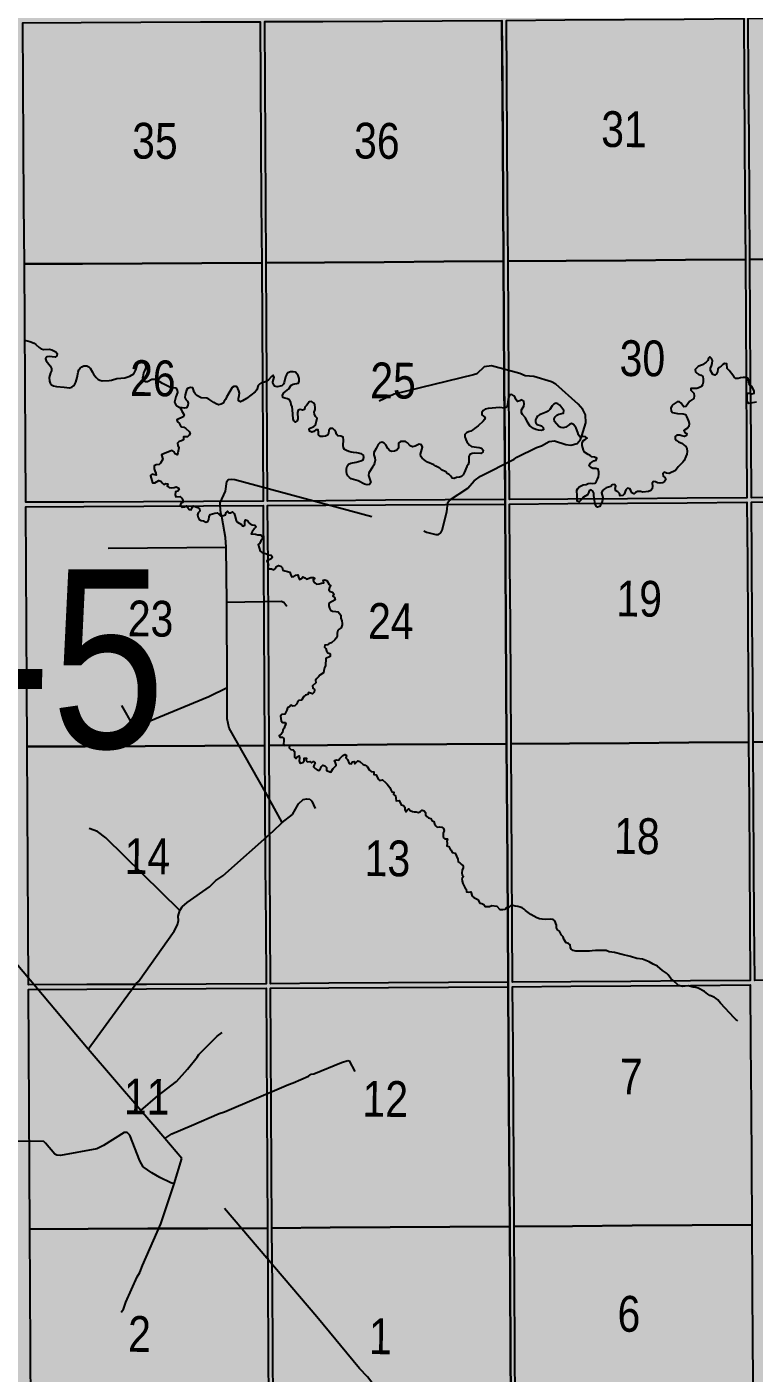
# Model space of a CAD drawing. Extents: x 513823 to 521440, y 6029490 to 6033352.
# Drawn here: x 519120.2 to 519282.8, y 6029902.4 to 6030203 of the extents above; entities that cross this region are included whole.
import ezdxf

# ---------------------------------------------------------------- set-up
doc = ezdxf.new("R2010")
doc.units = 0
doc.header["$LTSCALE"] = 5
doc.linetypes.add('DASHED2', pattern=[9.525, 6.35, -3.175])
for name, color, linetype in [('RoadSeg', 57, 'DASHED2'), ('T-WATER', 160, 'Continuous'), ('Townships', 57, 'Continuous')]:
    doc.layers.add(name, color=color, linetype=linetype)
doc.layers.add('ROUTE-MAP-BACKGROUND-H', color=7, linetype='Continuous', true_color=0xf0ebff)
doc.layers.add('Sections', color=7, linetype='Continuous', true_color=0x13f661)
doc.styles.add('120', font='ARIALN.TTF', dxfattribs={"height": 13})

msp = doc.modelspace()

# ---------------------------------------------------------------- hatches: boundary and pattern name
at = {"layer": 'ROUTE-MAP-BACKGROUND-H'}
h = msp.add_hatch(color=256, dxfattribs=at)
h.dxf.hatch_style = 1
h.paths.add_polyline_path([(519556.633, 6029881.078), (518576.608, 6029875.664), (518575.923, 6030199.848), (518525.91, 6030199.804), (518524.729, 6030852.267), (519506.704, 6030857.03), (519512.062, 6030209.867), (519553.826, 6030210.196)])

# ---------------------------------------------------------------- linework, layer by layer
at = {"layer": 'RoadSeg'}
for p, q in [((519243.976, 6030110.874), (519244.276, 6030111.673)), ((519163.859, 6030093.225), (519163.793, 6030093.758)), ((519138.386, 6030086.566), (519164.759, 6030086.798)), ((519164.892, 6030074.445), (519164.759, 6030086.798)), ((519165.025, 6030055.465), (519164.892, 6030074.445)), ((519133.924, 6029974.715), (519107.451, 6030006.016)), ((519145.678, 6029961.029), (519133.924, 6029974.715)), ((519151.073, 6029954.736), (519145.678, 6029961.029)), ((519154.869, 6029950.274), (519151.073, 6029954.736)), ((519153.137, 6029944.613), (519154.869, 6029950.274))]:
    msp.add_line(p, q, dxfattribs=at)
for points in [[(519244.276, 6030111.673), (519245.175, 6030114.57), (519245.109, 6030116.335), (519244.476, 6030117.533), (519243.477, 6030118.732), (519238.449, 6030123.228), (519237.516, 6030123.694), (519233.521, 6030124.893), (519231.622, 6030125.092), (519230.39, 6030125.558), (519224.064, 6030127.257), (519222.432, 6030127.057), (519220.834, 6030125.525), (519220.035, 6030125.259), (519202.353, 6030120.963), (519198.99, 6030119.365)], [(519163.793, 6030093.758), (519163.56, 6030094.357), (519163.426, 6030096.122), (519163.473, 6030096.722), (519164.592, 6030099.319), (519164.925, 6030101.483), (519165.257, 6030101.882), (519165.891, 6030101.95), (519166.69, 6030101.916), (519208.946, 6030090.462), (519209.545, 6030090.128), (519211.643, 6030089.629), (519212.243, 6030089.629), (519212.742, 6030089.962), (519213.042, 6030090.595), (519214.107, 6030094.657), (519214.307, 6030096.788), (519214.673, 6030097.288), (519218.769, 6030099.985), (519220.234, 6030101.584), (519221.633, 6030102.649), (519229.158, 6030106.445), (519229.758, 6030106.911), (519234.12, 6030109.042), (519235.252, 6030109.442), (519236.95, 6030110.374), (519238.182, 6030110.507), (519240.68, 6030109.741), (519241.812, 6030109.575), (519243.211, 6030109.974), (519243.976, 6030110.874)], [(519164.759, 6030086.798), (519164.659, 6030088.93), (519163.859, 6030093.225)], [(519178.344, 6030073.512), (519177.678, 6030074.445), (519177.046, 6030074.645), (519164.892, 6030074.445)], [(519141.383, 6030051.402), (519143.88, 6030047.107), (519144.213, 6030046.807), (519144.679, 6030046.707), (519147.576, 6030047.972), (519160.896, 6030053.466), (519165.025, 6030055.465)], [(519177.279, 6030025.296), (519173.882, 6030031.556), (519165.424, 6030046.34), (519165.025, 6030048.439), (519165.025, 6030055.465)], [(519177.279, 6030025.296), (519179.61, 6030027.127), (519180.975, 6030029.492), (519182.007, 6030030.457), (519182.773, 6030030.624), (519183.506, 6030030.49), (519183.905, 6030030.057), (519184.638, 6030028.459)], [(519154.402, 6030005.65), (519154.969, 6030006.482), (519156.068, 6030007.481), (519161.062, 6030010.977), (519162.494, 6030012.343), (519164.026, 6030013.408), (519175.281, 6030023.364), (519177.279, 6030025.296)], [(519154.402, 6030005.65), (519137.92, 6030021.899), (519135.988, 6030023.265), (519134.124, 6030023.997)], [(519133.924, 6029974.715), (519141.949, 6029985.703), (519144.679, 6029989.333), (519145.212, 6029989.833), (519153.137, 6030001.021), (519153.936, 6030002.453), (519154.136, 6030003.452), (519154.07, 6030004.417), (519154.402, 6030005.65)], [(519145.678, 6029961.029), (519149.541, 6029964.292), (519153.67, 6029967.489), (519156.134, 6029970.22), (519158.332, 6029972.884), (519158.665, 6029973.516), (519162.794, 6029977.612), (519163.893, 6029978.411)], [(519151.073, 6029954.736), (519152.638, 6029955.801), (519157.066, 6029957.633), (519163.193, 6029960.33), (519164.426, 6029960.729), (519178.677, 6029966.79), (519179.743, 6029967.156), (519183.206, 6029968.688), (519183.805, 6029969.087), (519184.405, 6029969.187), (519190.565, 6029971.751), (519191.997, 6029972.184), (519192.297, 6029972.117), (519193.495, 6029969.72)], [(519153.137, 6029944.613), (519152.405, 6029944.812), (519149.974, 6029946.011), (519148.176, 6029947.043), (519146.244, 6029948.409), (519145.512, 6029949.741), (519143.214, 6029955.468), (519142.648, 6029956.101), (519142.015, 6029956.067), (519137.387, 6029953.204), (519135.889, 6029952.438), (519127.73, 6029950.973), (519126.931, 6029951.006), (519126.465, 6029951.273), (519124.434, 6029953.736), (519124.001, 6029954.07), (519121.004, 6029954.169), (519109.283, 6029953.97)], [(519214.881, 6029879.181), (519210.478, 6029884.442), (519208.746, 6029886.64), (519208.28, 6029886.939), (519207.88, 6029887.372), (519206.815, 6029888.904), (519201.753, 6029894.931), (519200.888, 6029895.763), (519200.088, 6029896.929), (519198.723, 6029898.361), (519196.326, 6029901.491), (519194.594, 6029903.356), (519185.004, 6029914.943), (519154.869, 6029950.274)], [(519141.349, 6029915.976), (519141.816, 6029916.608), (519142.349, 6029918.174), (519144.912, 6029923.834), (519145.478, 6029924.8), (519146.078, 6029926.398), (519150.174, 6029935.655), (519153.137, 6029944.613)]]:
    msp.add_lwpolyline(points, dxfattribs=at)
at = {"layer": 'Sections', "color": 8}
for points in [[(519132.681, 6030150.099), (519119.672, 6030150.03), (519119.596, 6030163.418), (519119.52, 6030176.807), (519119.443, 6030190.334), (519119.366, 6030203.861), (519132.371, 6030203.93), (519145.71, 6030204.001), (519159.05, 6030204.071), (519172.39, 6030204.141), (519172.471, 6030190.614), (519172.553, 6030177.088), (519172.634, 6030163.699), (519172.714, 6030150.31), (519159.37, 6030150.24), (519146.026, 6030150.169)], [(519186.728, 6030150.394), (519173.719, 6030150.316), (519173.638, 6030163.705), (519173.557, 6030177.094), (519173.475, 6030190.62), (519173.394, 6030204.146), (519186.399, 6030204.212), (519199.739, 6030204.279), (519213.078, 6030204.347), (519226.418, 6030204.414), (519226.504, 6030190.913), (519226.591, 6030177.412), (519226.676, 6030164.023), (519226.762, 6030150.635), (519213.417, 6030150.554), (519200.073, 6030150.474)], [(519240.774, 6030150.738), (519227.766, 6030150.642), (519227.68, 6030164.031), (519227.595, 6030177.419), (519227.509, 6030190.92), (519227.422, 6030204.421), (519240.426, 6030204.518), (519253.764, 6030204.616), (519267.103, 6030204.715), (519280.442, 6030204.814), (519280.533, 6030191.313), (519280.624, 6030177.812), (519280.714, 6030164.423), (519280.805, 6030151.035), (519267.461, 6030150.936), (519254.118, 6030150.837)], [(519294.817, 6030151.139), (519281.809, 6030151.042), (519281.718, 6030164.431), (519281.628, 6030177.819), (519281.537, 6030191.32), (519281.446, 6030204.821), (519294.449, 6030204.917), (519307.788, 6030205.016), (519321.127, 6030205.115), (519334.465, 6030205.214), (519334.561, 6030191.713), (519334.657, 6030178.212), (519334.752, 6030164.824), (519334.847, 6030151.435), (519321.504, 6030151.336), (519308.161, 6030151.238)], [(519295.181, 6030097.92), (519282.168, 6030097.823), (519282.08, 6030110.877), (519281.989, 6030124.266), (519281.899, 6030137.654), (519281.809, 6030151.042), (519294.817, 6030151.139), (519308.161, 6030151.238), (519321.504, 6030151.336), (519334.847, 6030151.435), (519334.942, 6030138.047), (519335.038, 6030124.659), (519335.133, 6030111.27), (519335.225, 6030098.217), (519321.877, 6030098.118), (519308.529, 6030098.019)], [(519132.988, 6030096.878), (519119.974, 6030096.81), (519119.9, 6030109.863), (519119.824, 6030123.252), (519119.748, 6030136.641), (519119.672, 6030150.03), (519132.681, 6030150.099), (519146.026, 6030150.169), (519159.37, 6030150.24), (519172.714, 6030150.31), (519172.795, 6030136.922), (519172.876, 6030123.533), (519172.957, 6030110.144), (519173.036, 6030097.09), (519159.687, 6030097.02), (519146.337, 6030096.949)], [(519187.054, 6030097.174), (519174.04, 6030097.096), (519173.961, 6030110.15), (519173.88, 6030123.539), (519173.8, 6030136.928), (519173.719, 6030150.316), (519186.728, 6030150.394), (519200.073, 6030150.474), (519213.417, 6030150.554), (519226.762, 6030150.635), (519226.847, 6030137.246), (519226.933, 6030123.857), (519227.019, 6030110.469), (519227.102, 6030097.415), (519213.753, 6030097.335), (519200.404, 6030097.255)], [(519241.119, 6030097.519), (519228.106, 6030097.422), (519228.023, 6030110.476), (519227.937, 6030123.865), (519227.852, 6030137.253), (519227.766, 6030150.642), (519240.774, 6030150.738), (519254.118, 6030150.837), (519267.461, 6030150.936), (519280.805, 6030151.035), (519280.895, 6030137.647), (519280.985, 6030124.258), (519281.076, 6030110.869), (519281.164, 6030097.816), (519267.816, 6030097.717), (519254.468, 6030097.618)], [(519133.303, 6030042.319), (519120.284, 6030042.251), (519120.208, 6030055.639), (519120.132, 6030069.028), (519120.056, 6030082.417), (519119.98, 6030095.805), (519132.994, 6030095.874), (519146.343, 6030095.945), (519159.692, 6030096.015), (519173.042, 6030096.086), (519173.123, 6030082.697), (519173.203, 6030069.309), (519173.284, 6030055.92), (519173.365, 6030042.531), (519160.011, 6030042.461), (519146.657, 6030042.39)], [(519187.388, 6030042.616), (519174.369, 6030042.537), (519174.288, 6030055.926), (519174.208, 6030069.315), (519174.127, 6030082.703), (519174.046, 6030096.092), (519187.06, 6030096.17), (519200.41, 6030096.251), (519213.759, 6030096.331), (519227.108, 6030096.411), (519227.194, 6030083.022), (519227.28, 6030069.634), (519227.365, 6030056.245), (519227.451, 6030042.857), (519214.097, 6030042.776), (519200.743, 6030042.696)], [(519241.473, 6030042.961), (519228.455, 6030042.864), (519228.369, 6030056.253), (519228.284, 6030069.641), (519228.198, 6030083.03), (519228.113, 6030096.418), (519241.126, 6030096.515), (519254.474, 6030096.614), (519267.822, 6030096.713), (519281.171, 6030096.812), (519281.261, 6030083.423), (519281.351, 6030070.035), (519281.442, 6030056.646), (519281.532, 6030043.258), (519268.179, 6030043.159), (519254.826, 6030043.06)], [(519295.554, 6030043.362), (519282.536, 6030043.265), (519282.446, 6030056.654), (519282.355, 6030070.042), (519282.265, 6030083.431), (519282.175, 6030096.819), (519295.188, 6030096.916), (519308.536, 6030097.015), (519321.884, 6030097.114), (519335.233, 6030097.213), (519335.328, 6030083.824), (519335.423, 6030070.436), (519335.518, 6030057.048), (519335.613, 6030043.659), (519322.26, 6030043.56), (519308.907, 6030043.461)], [(519241.818, 6029989.741), (519228.795, 6029989.645), (519228.712, 6030002.698), (519228.626, 6030016.087), (519228.541, 6030029.476), (519228.455, 6030042.864), (519241.473, 6030042.961), (519254.826, 6030043.06), (519268.179, 6030043.159), (519281.532, 6030043.258), (519281.622, 6030029.87), (519281.713, 6030016.481), (519281.803, 6030003.092), (519281.891, 6029990.039), (519268.534, 6029989.94), (519255.176, 6029989.84)], [(519295.918, 6029990.143), (519282.895, 6029990.046), (519282.807, 6030003.1), (519282.717, 6030016.489), (519282.627, 6030029.877), (519282.536, 6030043.265), (519295.554, 6030043.362), (519308.907, 6030043.461), (519322.26, 6030043.56), (519335.613, 6030043.659), (519335.708, 6030030.271), (519335.803, 6030016.883), (519335.899, 6030003.494), (519335.991, 6029990.441), (519322.634, 6029990.341), (519309.276, 6029990.242)], [(519133.61, 6029989.099), (519120.586, 6029989.03), (519120.512, 6030002.084), (519120.436, 6030015.473), (519120.36, 6030028.862), (519120.284, 6030042.251), (519133.303, 6030042.319), (519146.657, 6030042.39), (519160.011, 6030042.461), (519173.365, 6030042.531), (519173.446, 6030029.143), (519173.527, 6030015.754), (519173.607, 6030002.365), (519173.686, 6029989.311), (519160.327, 6029989.241), (519146.969, 6029989.17)], [(519187.714, 6029989.396), (519174.69, 6029989.317), (519174.612, 6030002.371), (519174.531, 6030015.76), (519174.45, 6030029.149), (519174.369, 6030042.537), (519187.388, 6030042.616), (519200.743, 6030042.696), (519214.097, 6030042.776), (519227.451, 6030042.857), (519227.536, 6030029.468), (519227.622, 6030016.08), (519227.708, 6030002.691), (519227.791, 6029989.637), (519214.432, 6029989.557), (519201.073, 6029989.476)], [(519133.925, 6029934.54), (519120.896, 6029934.471), (519120.82, 6029947.86), (519120.744, 6029961.249), (519120.668, 6029974.638), (519120.592, 6029988.026), (519133.616, 6029988.095), (519146.975, 6029988.166), (519160.333, 6029988.237), (519173.692, 6029988.307), (519173.773, 6029974.919), (519173.854, 6029961.53), (519173.935, 6029948.141), (519174.016, 6029934.753), (519160.652, 6029934.682), (519147.288, 6029934.611)], [(519188.049, 6029934.837), (519175.02, 6029934.759), (519174.939, 6029948.147), (519174.858, 6029961.536), (519174.777, 6029974.925), (519174.697, 6029988.313), (519187.721, 6029988.392), (519201.08, 6029988.472), (519214.439, 6029988.553), (519227.797, 6029988.633), (519227.883, 6029975.244), (519227.969, 6029961.856), (519228.054, 6029948.467), (519228.14, 6029935.079), (519214.776, 6029934.998), (519201.412, 6029934.918)], [(519242.172, 6029935.183), (519229.144, 6029935.086), (519229.058, 6029948.475), (519228.973, 6029961.863), (519228.887, 6029975.252), (519228.802, 6029988.64), (519241.825, 6029988.737), (519255.182, 6029988.836), (519268.54, 6029988.936), (519281.898, 6029989.035), (519281.988, 6029975.646), (519282.079, 6029962.258), (519282.169, 6029948.869), (519282.259, 6029935.481), (519268.897, 6029935.382), (519255.534, 6029935.282)], [(519188.374, 6029881.616), (519175.34, 6029881.537), (519175.262, 6029894.592), (519175.181, 6029907.981), (519175.101, 6029921.37), (519175.02, 6029934.759), (519188.049, 6029934.837), (519201.412, 6029934.918), (519214.776, 6029934.998), (519228.14, 6029935.079), (519228.225, 6029921.69), (519228.311, 6029908.302), (519228.396, 6029894.912), (519228.479, 6029881.857), (519215.111, 6029881.777), (519201.743, 6029881.696)], [(519242.516, 6029881.962), (519229.484, 6029881.865), (519229.4, 6029894.919), (519229.315, 6029908.309), (519229.23, 6029921.698), (519229.144, 6029935.086), (519242.172, 6029935.183), (519255.534, 6029935.282), (519268.897, 6029935.382), (519282.259, 6029935.481), (519282.35, 6029922.093), (519282.44, 6029908.704), (519282.53, 6029895.314), (519282.618, 6029882.26), (519269.251, 6029882.16), (519255.883, 6029882.061)], [(519134.231, 6029881.318), (519121.198, 6029881.25), (519121.124, 6029894.304), (519121.048, 6029907.694), (519120.972, 6029921.083), (519120.896, 6029934.471), (519133.925, 6029934.54), (519147.288, 6029934.611), (519160.652, 6029934.682), (519174.016, 6029934.753), (519174.096, 6029921.364), (519174.177, 6029907.975), (519174.258, 6029894.586), (519174.336, 6029881.531), (519160.968, 6029881.46), (519147.599, 6029881.389)]]:
    msp.add_lwpolyline(points, close=True, dxfattribs=at)
at = {"layer": 'T-WATER'}
for points in [[(519119.734, 6030132.987), (519120.868, 6030132.692), (519121.86, 6030132.342), (519122.27, 6030132.089), (519122.991, 6030131.417), (519123.454, 6030131.113), (519123.927, 6030130.953), (519125.289, 6030131.024), (519125.832, 6030130.88), (519126.748, 6030130.44), (519127.036, 6030130.059), (519126.943, 6030129.519), (519126.531, 6030129.258), (519125.207, 6030129.397), (519124.72, 6030129.301), (519124.388, 6030128.876), (519124.535, 6030128.387), (519125.473, 6030127.268), (519125.741, 6030126.68), (519125.772, 6030126.181), (519125.528, 6030125.702), (519125.258, 6030124.654), (519125.305, 6030123.897), (519125.443, 6030123.417), (519125.54, 6030123.307), (519125.773, 6030123.042), (519126.193, 6030122.793), (519126.832, 6030122.65), (519128.603, 6030122.505), (519129.787, 6030122.341), (519130.263, 6030122.537), (519130.668, 6030122.826), (519130.974, 6030123.204), (519131.042, 6030123.336), (519131.203, 6030123.648)], [(519131.203, 6030123.648), (519131.509, 6030124.714), (519131.707, 6030125.897), (519131.876, 6030126.367), (519132.13, 6030126.761), (519132.51, 6030127.081), (519132.996, 6030127.279), (519133.606, 6030127.282), (519134.056, 6030127.079), (519134.419, 6030126.754), (519134.895, 6030125.853), (519135.147, 6030125.423), (519135.758, 6030124.65), (519136.126, 6030124.335), (519136.556, 6030124.089), (519137.096, 6030123.93), (519138.638, 6030123.985), (519139.133, 6030124.054), (519140.326, 6030124.431), (519142.155, 6030124.62), (519143.247, 6030124.945), (519144.121, 6030125.518), (519144.401, 6030125.917), (519144.623, 6030126.365), (519144.882, 6030127.463), (519145.139, 6030127.875), (519145.686, 6030128.091), (519146.121, 6030128.072), (519146.186, 6030128.069), (519146.601, 6030127.769), (519146.826, 6030127.161), (519146.781, 6030126.661), (519146.52, 6030126.209), (519146.334, 6030125.746), (519146.14, 6030124.844), (519146.097, 6030124.644), (519146.142, 6030124.35), (519146.184, 6030124.083), (519146.719, 6030123.815), (519147.222, 6030123.827), (519148.138, 6030124.286), (519148.785, 6030124.348), (519149.264, 6030124.198), (519150.487, 6030123.438), (519150.553, 6030123.397), (519152.368, 6030122.534), (519153.543, 6030122.377), (519153.864, 6030121.87), (519153.869, 6030121.365), (519153.499, 6030120.359), (519153.266, 6030119.198), (519153.438, 6030118.726), (519153.719, 6030118.323), (519154.427, 6030117.99)], [(519283.263, 6030119.195), (519281.99, 6030118.957), (519281.503, 6030118.866), (519281.223, 6030119.289), (519281.174, 6030120.589), (519281.255, 6030121.168), (519281.768, 6030121.205), (519281.976, 6030121.131), (519282.271, 6030121.026), (519282.787, 6030121.162), (519282.754, 6030121.647), (519282.349, 6030122.636), (519281.965, 6030122.841), (519281.904, 6030122.873), (519281.631, 6030123.293), (519281.447, 6030124.425), (519281.016, 6030124.665), (519280.948, 6030124.667), (519280.349, 6030124.689), (519279.695, 6030124.639), (519279.197, 6030124.426), (519278.664, 6030124.45), (519278.307, 6030124.764), (519278.032, 6030125.201), (519277.217, 6030126.218), (519276.721, 6030126.69), (519276.663, 6030127.76), (519276.165, 6030127.814), (519275.737, 6030127.551), (519275.412, 6030127.185), (519274.984, 6030126.916), (519274.646, 6030126.578), (519274.584, 6030125.98), (519274.341, 6030125.529), (519273.996, 6030125.191), (519273.529, 6030125.341), (519272.982, 6030126.228), (519273.005, 6030126.797), (519273.232, 6030127.298), (519273.395, 6030127.817), (519273.428, 6030128.448), (519273.211, 6030128.945), (519272.89, 6030129.306), (519272.559, 6030129.03), (519272.386, 6030128.507), (519272.072, 6030128.121), (519271.263, 6030127.539), (519270.752, 6030127.366), (519270.279, 6030127.132), (519269.554, 6030126.44), (519269.649, 6030125.943), (519269.996, 6030125.625), (519270.389, 6030125.339), (519270.894, 6030125.184), (519271.296, 6030124.904), (519271.379, 6030124.283), (519271.377, 6030124.211), (519271.362, 6030123.632), (519271.255, 6030123.073), (519270.97, 6030122.692), (519270.526, 6030122.433), (519269.983, 6030122.261), (519268.656, 6030122.219), (519268.637, 6030121.871), (519269.326, 6030121.171), (519269.395, 6030120.579), (519269.268, 6030120.016), (519268.876, 6030119.682), (519268.426, 6030119.408), (519268.065, 6030119.06), (519267.836, 6030118.593), (519267.522, 6030118.219), (519267.041, 6030118.115), (519266.751, 6030118.506), (519266.493, 6030118.979), (519266.112, 6030119.271), (519265.565, 6030119.229), (519264.71, 6030118.679), (519264.36, 6030118.337)], [(519178.791, 6030122.167), (519179.333, 6030122.988), (519179.786, 6030123.199), (519180.953, 6030123.417), (519181.005, 6030123.606), (519181.084, 6030123.894), (519181.125, 6030124.463), (519180.896, 6030125.162), (519180.248, 6030125.843), (519179.763, 6030125.975), (519179.187, 6030125.933), (519178.583, 6030125.714), (519178.229, 6030125.297), (519178.015, 6030124.836), (519177.72, 6030123.583), (519177.62, 6030123.162), (519177.225, 6030122.851), (519176.18, 6030122.599), (519175.583, 6030122.732), (519175.291, 6030123.168), (519175.222, 6030123.572), (519175.194, 6030123.732), (519175.528, 6030124.735), (519175.299, 6030125.185), (519174.879, 6030124.924), (519174.257, 6030124.163), (519173.853, 6030123.869), (519173.844, 6030123.867), (519173.343, 6030123.644), (519172.842, 6030123.557)], [(519172.842, 6030123.557), (519172.796, 6030123.55), (519172.723, 6030123.538), (519172.289, 6030123.289), (519171.934, 6030122.915), (519171.597, 6030121.906), (519171.231, 6030121.519), (519169.285, 6030119.978), (519168.446, 6030119.446), (519167.973, 6030119.269), (519167.54, 6030119.509), (519167.51, 6030119.993), (519167.717, 6030120.653), (519167.75, 6030121.149), (519167.597, 6030121.732), (519167.355, 6030122.239), (519167.057, 6030122.667), (519166.501, 6030122.704), (519166.106, 6030122.429), (519164.854, 6030120.27), (519164.633, 6030119.798), (519164.333, 6030119.404), (519164.097, 6030118.958), (519163.664, 6030118.71), (519163.048, 6030118.602), (519162.579, 6030118.773), (519162.006, 6030119.131), (519160.888, 6030119.857), (519160.425, 6030120.047), (519159.173, 6030120.167), (519158.256, 6030120.629), (519157.899, 6030120.971), (519157.621, 6030121.384), (519157.508, 6030121.943), (519157.296, 6030122.396), (519156.804, 6030122.474), (519156.17, 6030122.256), (519155.898, 6030121.837), (519155.6, 6030120.808), (519155.522, 6030120.237), (519155.729, 6030119.782), (519156.107, 6030119.412), (519156.269, 6030118.938), (519156.194, 6030118.402), (519155.941, 6030117.878), (519155.459, 6030117.834), (519154.427, 6030117.99)], [(519196.577, 6030102.822), (519197.099, 6030101.218), (519196.814, 6030100.808), (519196.323, 6030100.734), (519195.668, 6030100.897), (519194.309, 6030101.623), (519193.24, 6030101.888), (519192.696, 6030102.077), (519192.311, 6030102.363), (519191.988, 6030102.723), (519191.762, 6030103.168), (519191.654, 6030103.681), (519191.676, 6030104.283), (519191.791, 6030104.901), (519192.118, 6030105.315), (519192.606, 6030105.561), (519193.835, 6030105.775), (519194.875, 6030106.056), (519195.409, 6030106.282), (519195.579, 6030106.785), (519195.441, 6030107.334), (519195.003, 6030107.663), (519193.969, 6030107.863), (519193.231, 6030107.905), (519192.739, 6030107.994), (519192.168, 6030108.153), (519191.701, 6030108.372), (519191.253, 6030108.604), (519190.972, 6030109.011), (519190.925, 6030109.506), (519191.033, 6030110.757), (519190.92, 6030111.396), (519190.404, 6030111.576), (519189.748, 6030111.634), (519189.451, 6030112.021), (519189.291, 6030112.562), (519189.008, 6030112.955), (519188.621, 6030113.271), (519188.105, 6030113.329), (519187.991, 6030113.279), (519187.72, 6030112.869), (519187.639, 6030112.267), (519187.453, 6030111.803), (519186.991, 6030111.594), (519186.464, 6030111.473), (519185.874, 6030111.525), (519185.444, 6030111.88), (519185.417, 6030112.498), (519185.305, 6030113.026), (519184.808, 6030112.984), (519184.404, 6030112.65), (519183.931, 6030112.469), (519183.437, 6030112.709), (519183.348, 6030113.235), (519183.397, 6030113.331), (519184.378, 6030113.724), (519184.726, 6030114.066), (519185.113, 6030115.617), (519184.773, 6030116), (519184.549, 6030116.465), (519184.476, 6030116.96), (519184.634, 6030117.52), (519184.674, 6030118.018), (519184.622, 6030118.583), (519184.266, 6030119.05), (519183.851, 6030119.329), (519183.351, 6030119.266), (519183.009, 6030118.819), (519182.762, 6030118.396), (519182.384, 6030118.076), (519182.267, 6030117.537), (519181.82, 6030117.38), (519181.311, 6030117.564), (519180.872, 6030117.374), (519180.736, 6030116.899), (519180.772, 6030115.485), (519180.616, 6030115.006), (519180.232, 6030114.672), (519179.868, 6030115.003), (519179.73, 6030115.481), (519179.626, 6030117.432), (519179.503, 6030118.109), (519179.309, 6030118.687), (519179.209, 6030119.182), (519178.912, 6030119.668), (519178.471, 6030119.932), (519177.885, 6030120.052), (519177.411, 6030120.232), (519177.348, 6030120.754), (519177.645, 6030121.232), (519178.791, 6030122.167)], [(519235.661, 6030112.989), (519235.186, 6030112.866), (519234.598, 6030112.9), (519233.997, 6030113.068), (519233.49, 6030113.309), (519232.65, 6030113.862), (519232.12, 6030114.696), (519231.658, 6030115.649), (519231.032, 6030116.39), (519230.784, 6030116.825), (519230.789, 6030117.431), (519231.282, 6030118.288), (519231.351, 6030118.782), (519231.271, 6030119.397), (519230.833, 6030119.722), (519230.396, 6030119.482), (519229.894, 6030119.289), (519229.597, 6030119.69), (519229.376, 6030120.194), (519229.073, 6030120.595), (519228.655, 6030120.87), (519228.174, 6030120.809), (519227.935, 6030120.372), (519227.925, 6030120.339), (519227.794, 6030119.862), (519227.687, 6030118.658), (519227.517, 6030118.073), (519226.998, 6030117.842), (519226.937, 6030117.849)], [(519247.111, 6030097.523), (519247.098, 6030097.588), (519246.966, 6030098.213), (519246.946, 6030098.864), (519246.755, 6030099.327), (519246.377, 6030099.632), (519245.904, 6030099.407), (519245.747, 6030098.902), (519245.507, 6030098.464), (519244.654, 6030097.962), (519244.302, 6030097.567), (519244.022, 6030097.254), (519243.674, 6030096.947), (519243.184, 6030097.087), (519243.214, 6030097.559), (519243.251, 6030098.161), (519243.122, 6030099.494), (519243.369, 6030099.926), (519243.688, 6030100.287), (519244.596, 6030100.738), (519245.253, 6030100.803), (519245.681, 6030101.039), (519246.168, 6030101.098), (519246.723, 6030100.987), (519247.214, 6030101.104), (519247.542, 6030101.546), (519247.788, 6030101.999), (519247.966, 6030102.483), (519248.048, 6030103.078), (519248.049, 6030103.58), (519247.876, 6030104.234), (519247.356, 6030104.331), (519246.71, 6030104.373), (519246.274, 6030104.616), (519245.937, 6030104.988), (519246.129, 6030105.448), (519246.471, 6030105.807), (519246.915, 6030106.037), (519247.479, 6030106.195), (519247.58, 6030106.689), (519247.108, 6030106.873), (519246.501, 6030106.965), (519246.135, 6030107.287), (519245.65, 6030107.464), (519244.876, 6030108.032), (519244.664, 6030108.483), (519244.336, 6030109.505), (519244.336, 6030110.059), (519244.602, 6030110.592), (519245.042, 6030110.83), (519245.431, 6030111.117), (519245.098, 6030111.455), (519244.607, 6030111.493), (519243.931, 6030111.413), (519243.782, 6030111.453), (519243.485, 6030111.855), (519243.346, 6030112.399), (519242.962, 6030113.401), (519242.717, 6030113.836), (519242.411, 6030114.222), (519241.922, 6030114.399), (519241.478, 6030114.173), (519240.659, 6030113.591), (519240.09, 6030113.446), (519239.597, 6030113.527), (519239.118, 6030113.774), (519238.161, 6030114.877), (519238.107, 6030115.446), (519238.313, 6030115.894), (519238.654, 6030116.251), (519239.115, 6030116.482), (519240.193, 6030116.738), (519240.249, 6030117.323), (519239.35, 6030118.497), (519238.934, 6030118.77), (519238.458, 6030118.935), (519237.978, 6030118.716), (519237.636, 6030118.344), (519237.077, 6030117.522), (519236.753, 6030117.16), (519236.313, 6030116.918), (519234.799, 6030116.335), (519234.387, 6030116.075), (519234.121, 6030115.679), (519233.916, 6030115.217), (519233.926, 6030114.71), (519233.979, 6030114.581), (519234.307, 6030114.217), (519235.265, 6030113.854), (519235.644, 6030113.521), (519235.661, 6030112.989)], [(519154.427, 6030117.99), (519154.67, 6030117.66), (519154.836, 6030117.188), (519155.377, 6030116.365), (519155.158, 6030115.892), (519153.749, 6030115.232), (519153.895, 6030114.816), (519154.255, 6030114.49), (519154.488, 6030114.049), (519154.792, 6030113.68), (519155.354, 6030113.57), (519155.779, 6030113.305), (519156.484, 6030112.628), (519156.722, 6030112.209), (519156.475, 6030111.792), (519156.171, 6030111.434), (519155.23, 6030111.409), (519155.246, 6030110.778), (519154.826, 6030110.51), (519154.26, 6030110.376), (519153.915, 6030110.026), (519153.986, 6030109.527), (519154.185, 6030108.974), (519153.996, 6030107.862), (519153.808, 6030107.404), (519153.4, 6030107.63), (519153.171, 6030108.077), (519152.746, 6030108.407), (519152.259, 6030108.247), (519151.773, 6030107.986), (519150.75, 6030107.621), (519150.308, 6030107.391), (519150.612, 6030106.442), (519150.131, 6030105.576), (519149.788, 6030105.239), (519149.157, 6030105.169), (519148.702, 6030104.964), (519148.652, 6030104.876)], [(519226.937, 6030117.849), (519225.908, 6030117.964), (519223.301, 6030117.794), (519222.646, 6030117.63), (519222.175, 6030117.334), (519221.948, 6030116.883), (519221.93, 6030116.377), (519222.693, 6030115.762), (519222.516, 6030115.281), (519222.206, 6030114.9), (519221.089, 6030113.893), (519220.243, 6030113.309), (519219.872, 6030112.976), (519219.444, 6030112.719), (519218.912, 6030112.541), (519218.473, 6030112.307), (519218.136, 6030111.96), (519218.1, 6030111.464), (519218.305, 6030110.864), (519218.553, 6030110.337), (519218.841, 6030109.929), (519219.194, 6030109.559), (519219.617, 6030109.278), (519221.289, 6030109.026), (519221.857, 6030108.868), (519222.202, 6030108.488), (519222.124, 6030107.99), (519221.657, 6030107.732), (519220.386, 6030107.759), (519219.775, 6030107.68), (519219.258, 6030107.496), (519219.032, 6030107.056), (519218.986, 6030106.56), (519219.014, 6030105.743), (519218.852, 6030105.27), (519218.588, 6030104.832), (519217.978, 6030103.403), (519217.732, 6030102.968), (519217.382, 6030102.61), (519216.921, 6030102.418), (519216.277, 6030102.34), (519215.745, 6030102.15), (519215.255, 6030102.221), (519214.986, 6030102.665), (519214.618, 6030102.995), (519214.199, 6030103.28), (519213.859, 6030103.641), (519212.937, 6030104.058), (519212.564, 6030104.412), (519211.651, 6030104.85), (519211.208, 6030105.145), (519209.783, 6030105.8), (519209.355, 6030106.063), (519208.603, 6030106.681), (519208.296, 6030107.065), (519208.226, 6030107.56), (519208.347, 6030108.112), (519208.684, 6030109.146), (519208.458, 6030109.662), (519207.919, 6030109.779), (519206.995, 6030109.33), (519206.444, 6030109.224), (519205.913, 6030109.415), (519205.274, 6030110.119), (519204.865, 6030110.398), (519204.258, 6030110.427), (519203.76, 6030110.357), (519203.293, 6030110.052), (519203.262, 6030108.913), (519203.23, 6030108.809), (519202.886, 6030108.436), (519202.433, 6030108.225), (519201.824, 6030108.186), (519201.345, 6030108.34), (519200.911, 6030108.796), (519200.423, 6030109.619), (519200.292, 6030109.769), (519200.089, 6030109.999), (519199.636, 6030110.21), (519199.141, 6030110.103), (519198.75, 6030109.715), (519198.332, 6030108.803), (519197.793, 6030107.921), (519197.811, 6030107.424), (519198.035, 6030106.752), (519198.068, 6030106.254), (519197.947, 6030105.558), (519197.776, 6030105.089), (519197.514, 6030104.63), (519196.64, 6030103.421), (519196.577, 6030102.822)], [(519264.36, 6030118.337), (519264.168, 6030117.859), (519264.25, 6030117.252), (519264.547, 6030116.835), (519265.667, 6030116.626), (519266.934, 6030116.59), (519267.42, 6030116.413), (519267.665, 6030115.972), (519268.073, 6030114.954), (519268.218, 6030114.388), (519268.153, 6030113.771), (519267.844, 6030113.392), (519267.024, 6030112.828), (519267.257, 6030112.405), (519267.731, 6030112.187), (519267.673, 6030111.7), (519267.173, 6030111.519), (519266.635, 6030111.653), (519266.159, 6030111.84), (519265.523, 6030111.793), (519265.143, 6030111.486), (519265.139, 6030110.972), (519265.431, 6030110.593), (519265.843, 6030110.327), (519266.754, 6030109.908), (519267.16, 6030109.605), (519267.498, 6030109.245), (519267.737, 6030108.806), (519267.792, 6030108.194), (519267.71, 6030107.581), (519267.527, 6030107.068), (519267.112, 6030106.12), (519266.809, 6030105.757), (519266.436, 6030105.439), (519265.761, 6030104.721), (519265.184, 6030103.918), (519263.743, 6030103.253), (519263.153, 6030103.337), (519262.698, 6030103.544), (519262.359, 6030103.26), (519262.453, 6030102.668), (519262.818, 6030102.361), (519263.028, 6030101.876), (519262.765, 6030101.438), (519262.315, 6030101.196), (519261.75, 6030101.078), (519261.178, 6030101.158), (519260.758, 6030101.418), (519260.288, 6030101.466), (519260.014, 6030101.076), (519260.043, 6030100.439), (519260.005, 6030099.827), (519259.701, 6030099.456), (519259.188, 6030099.259), (519257.921, 6030099.105), (519257.364, 6030099.206), (519256.721, 6030099.217), (519256.245, 6030099.013), (519255.891, 6030098.697), (519255.421, 6030098.896), (519255.247, 6030099.415), (519254.975, 6030099.833), (519254.456, 6030099.94), (519254.418, 6030099.903), (519254.114, 6030099.607), (519253.722, 6030098.654), (519253.388, 6030098.32), (519252.861, 6030098.27), (519252.662, 6030098.78), (519252.328, 6030099.132), (519251.865, 6030099.362), (519251.731, 6030099.886), (519251.851, 6030100.416), (519251.581, 6030100.804), (519251.062, 6030100.716), (519250.749, 6030100.361), (519249.697, 6030100.009), (519249.255, 6030099.754), (519248.874, 6030099.437), (519248.667, 6030098.955), (519248.991, 6030097.882), (519248.927, 6030097.601), (519248.862, 6030097.316), (519248.696, 6030096.776), (519248.613, 6030096.595), (519248.273, 6030095.849), (519247.775, 6030095.718), (519247.557, 6030095.894), (519247.209, 6030096.373), (519247.191, 6030096.584), (519247.111, 6030097.523)], [(519148.652, 6030104.876), (519148.654, 6030104.304), (519148.805, 6030103.826), (519149.031, 6030103.353), (519149.104, 6030102.861), (519148.26, 6030103.127), (519147.86, 6030102.772), (519147.855, 6030102.713), (519148.158, 6030101.647), (519148.346, 6030101.185), (519148.844, 6030101.127), (519149.7, 6030101.654), (519150.188, 6030101.532), (519150.485, 6030101.128), (519150.839, 6030100.799), (519151.262, 6030101.046), (519151.744, 6030100.935), (519151.596, 6030100.451), (519152.029, 6030100.12), (519152.646, 6030100.059), (519153.144, 6030100.102), (519153.609, 6030100.245), (519154.071, 6030100.054), (519154.305, 6030099.641), (519153.971, 6030099.314), (519153.465, 6030099.131), (519153.358, 6030098.499), (519153.513, 6030098.032), (519154.516, 6030098.085), (519154.877, 6030097.766), (519155.104, 6030097.321), (519155.115, 6030097.019), (519155.124, 6030096.784), (519154.674, 6030096.536), (519154.52, 6030096.074), (519154.587, 6030096.013), (519154.866, 6030095.757), (519154.958, 6030095.728), (519155.466, 6030095.788), (519155.93, 6030095.993), (519156.228, 6030095.625), (519156.481, 6030095.171), (519156.986, 6030095.153), (519157.153, 6030095.629), (519157.418, 6030095.989), (519158.426, 6030095.689), (519158.827, 6030095.332), (519158.884, 6030094.833), (519158.498, 6030094.492), (519158.362, 6030094.009), (519158.509, 6030093.439), (519158.744, 6030092.999), (519159.178, 6030092.753), (519159.743, 6030092.677), (519160.206, 6030092.394), (519160.695, 6030092.524), (519160.9, 6030092.979), (519161.008, 6030093.562), (519161.216, 6030094.067), (519162.273, 6030094.403), (519162.771, 6030094.429), (519163.173, 6030094.165), (519163.514, 6030093.826), (519164.151, 6030093.864), (519164.62, 6030094.022), (519164.771, 6030094.554), (519165.053, 6030094.841), (519165.346, 6030094.448), (519165.764, 6030094.469), (519166.217, 6030094.701), (519166.538, 6030094.294), (519166.751, 6030093.842), (519167.013, 6030092.738), (519167.333, 6030092.394), (519168.186, 6030091.869), (519168.498, 6030091.497), (519168.937, 6030091.686), (519168.977, 6030091.813), (519168.926, 6030092.419), (519169.062, 6030092.889), (519169.533, 6030092.721), (519169.785, 6030092.295), (519170.16, 6030092.005), (519170.609, 6030091.787), (519171.164, 6030091.675), (519171.485, 6030091.323), (519171.129, 6030090.992), (519170.554, 6030090.21), (519170.35, 6030089.754), (519171.331, 6030089.668), (519171.868, 6030089.547)], [(519171.868, 6030089.547), (519172.531, 6030089.566), (519172.845, 6030089.212), (519172.902, 6030089.051), (519172.846, 6030088.546), (519172.515, 6030088.193), (519172.322, 6030087.724), (519171.939, 6030087.393), (519172.405, 6030085.895), (519172.814, 6030085.591), (519173.071, 6030085.522), (519173.826, 6030085.32), (519174.078, 6030085.166), (519174.252, 6030085.06), (519174.849, 6030084.98), (519175.113, 6030084.541), (519174.826, 6030084.176), (519174.086, 6030083.819), (519173.903, 6030083.731), (519174.089, 6030083.251), (519174.184, 6030083.007), (519174.209, 6030082.891), (519174.094, 6030082.502), (519174.066, 6030082.41), (519174.095, 6030082.346), (519174.267, 6030081.964), (519174.372, 6030081.921), (519174.897, 6030081.924), (519175.411, 6030081.762), (519175.78, 6030082.054), (519176.004, 6030082.501), (519176.499, 6030082.71), (519176.981, 6030082.57), (519177.317, 6030082.219), (519177.449, 6030081.649), (519177.921, 6030081.474), (519178.502, 6030081.376), (519178.985, 6030081.21), (519179.189, 6030080.752), (519179.343, 6030080.22), (519179.396, 6030080.193), (519179.912, 6030080.264), (519180.338, 6030080.522), (519180.806, 6030080.652), (519180.96, 6030080.066), (519181.146, 6030079.609), (519181.589, 6030079.774), (519181.887, 6030080.145), (519182.341, 6030079.949), (519182.742, 6030079.664), (519183.718, 6030080.025), (519184.217, 6030080.042), (519184.621, 6030079.789), (519184.193, 6030079.542), (519184.3, 6030079.207), (519184.614, 6030078.829), (519184.984, 6030078.511), (519185.576, 6030078.589), (519186.059, 6030078.765), (519186.581, 6030078.837), (519186.478, 6030079.402), (519186.8, 6030079.52), (519187.273, 6030079.352), (519187.782, 6030078.492), (519188.134, 6030078.171), (519187.874, 6030077.752), (519187.722, 6030077.277), (519188.032, 6030076.926), (519188.517, 6030076.746), (519188.808, 6030076.351), (519188.651, 6030075.867), (519188.962, 6030075.522), (519189.114, 6030075.067), (519187.787, 6030074.311), (519187.746, 6030074.236), (519187.729, 6030073.665), (519187.891, 6030073.174), (519188.115, 6030072.728), (519188.545, 6030072.478), (519189.283, 6030072.456), (519189.771, 6030072.378), (519190.371, 6030071.603), (519190.415, 6030070.968), (519190.657, 6030070.354), (519190.706, 6030069.746), (519190.67, 6030069.438), (519190.643, 6030069.21), (519190.452, 6030068.75), (519190.04, 6030068.484), (519189.705, 6030068.149), (519189.607, 6030067.581)], [(519189.607, 6030067.581), (519189.583, 6030066.936), (519189.354, 6030066.463), (519189.031, 6030066.105), (519188.303, 6030065.457), (519187.807, 6030065.277), (519187.391, 6030065.007), (519186.819, 6030064.884), (519186.723, 6030064.487), (519187.062, 6030064.138), (519187.234, 6030063.621), (519187.501, 6030063.215), (519187.963, 6030063.018), (519188.028, 6030062.908), (519187.995, 6030062.389), (519187.081, 6030061.928), (519186.946, 6030060.348), (519186.764, 6030059.819), (519186.673, 6030059.553), (519186.638, 6030059.287), (519186.564, 6030058.709), (519185.712, 6030058.194), (519185.434, 6030057.804), (519185.062, 6030057.488), (519184.752, 6030057.122), (519184.82, 6030056.488), (519184.087, 6030055.86), (519184.144, 6030055.317), (519184.494, 6030054.994), (519184.529, 6030054.902), (519184.457, 6030054.397), (519184.103, 6030054.069), (519183.206, 6030054.354), (519183.016, 6030053.888), (519182.512, 6030053.761), (519182.125, 6030053.464), (519181.603, 6030052.654), (519181.018, 6030052.532), (519180.698, 6030052.168), (519180.474, 6030051.725), (519180.152, 6030051.351), (519179.664, 6030051.316), (519179.235, 6030051.541), (519178.945, 6030051.164), (519178.46, 6030050.949), (519178.325, 6030050.404), (519177.856, 6030049.496), (519177.232, 6030049.429), (519176.897, 6030049.07), (519177.052, 6030048.04), (519177.342, 6030047.639), (519177.928, 6030047.638), (519178.131, 6030047.306), (519177.907, 6030046.863), (519177.747, 6030046.351), (519177.468, 6030045.96), (519177.359, 6030045.4), (519177.036, 6030045.045), (519176.605, 6030044.775), (519176.776, 6030044.37), (519177.294, 6030044.334), (519177.674, 6030044.036), (519177.673, 6030043.44), (519177.581, 6030042.906), (519177.854, 6030042.583), (519177.891, 6030042.54), (519178.292, 6030042.586), (519178.433, 6030042.602), (519178.491, 6030042.587), (519178.915, 6030042.477), (519178.847, 6030041.952), (519179.209, 6030041.646), (519179.738, 6030041.52), (519180.052, 6030041.202), (519180.082, 6030041.09), (519180.013, 6030040.391), (519180.052, 6030039.899), (519180.318, 6030039.571), (519180.62, 6030039.985), (519181.092, 6030040.169), (519181.149, 6030039.656), (519181.071, 6030039.07), (519181.275, 6030038.615), (519181.364, 6030038.578), (519181.875, 6030038.696), (519182.179, 6030039.071), (519182.219, 6030039.697), (519182.745, 6030039.679), (519182.666, 6030039.242), (519182.845, 6030038.909), (519182.965, 6030038.874)], [(519182.965, 6030038.874), (519183.489, 6030038.909), (519183.878, 6030038.629), (519184.288, 6030038.897), (519184.654, 6030038.65), (519184.433, 6030038.208), (519184.303, 6030037.735), (519184.66, 6030037.374), (519185.09, 6030037.109), (519185.562, 6030036.948), (519185.86, 6030037.342), (519186.053, 6030037.817), (519186.383, 6030038.13), (519186.849, 6030037.938), (519187.179, 6030037.575), (519187.195, 6030036.922), (519188.173, 6030036.584), (519188.665, 6030037.405), (519189.332, 6030038.07), (519189.355, 6030038.166), (519189.241, 6030038.669), (519189.018, 6030039.132), (519189.42, 6030039.272), (519189.854, 6030039.245), (519190.152, 6030039.621), (519190.845, 6030040.291), (519191.284, 6030040.519), (519191.666, 6030040.259), (519191.551, 6030039.717), (519191.869, 6030039.361), (519192.298, 6030038.482), (519192.788, 6030038.389), (519192.99, 6030038.849), (519193.36, 6030038.932), (519193.564, 6030038.446), (519194.177, 6030039.08), (519194.653, 6030038.928), (519195.386, 6030038.28), (519195.857, 6030038.09), (519196.277, 6030037.838), (519196.825, 6030037.033), (519197.171, 6030036.686), (519197.775, 6030036.635), (519197.783, 6030036.055), (519198.309, 6030035.921), (519198.716, 6030034.99), (519199.117, 6030034.7), (519199.683, 6030034.818), (519200.411, 6030034.24), (519200.763, 6030033.87), (519201.082, 6030033.534), (519201.374, 6030033.133), (519201.547, 6030032.614), (519201.803, 6030032.196), (519202.249, 6030032.094), (519202.196, 6030031.555), (519202.584, 6030031.233), (519202.727, 6030030.754), (519202.78, 6030030.183), (519203.454, 6030030.194), (519203.889, 6030029.282), (519204.402, 6030029.118), (519204.717, 6030028.768), (519204.709, 6030028.145), (519204.909, 6030027.723), (519205.229, 6030028.082), (519205.627, 6030028.363), (519205.931, 6030027.977), (519206.389, 6030027.777), (519206.803, 6030027.685), (519207.265, 6030027.723), (519207.752, 6030027.544), (519208.225, 6030027.758), (519208.611, 6030028.079), (519209.003, 6030027.887), (519209.344, 6030027.542), (519209.306, 6030027.03), (519209.593, 6030026.631), (519209.984, 6030026.339), (519210.484, 6030026.177), (519210.723, 6030025.734), (519211.178, 6030025.511), (519211.372, 6030025.027), (519211.626, 6030024.601), (519211.943, 6030024.284), (519212.56, 6030024.369), (519212.949, 6030024.247), (519213.368, 6030023.986), (519213.462, 6030023.509), (519213.28, 6030022.903), (519213.259, 6030021.926)], [(519213.259, 6030021.926), (519213.642, 6030021.638), (519214.219, 6030021.638), (519214.1, 6030021.143), (519214.203, 6030020.606), (519214.06, 6030020.133), (519214.535, 6030019.934), (519214.778, 6030019.499), (519215.074, 6030019.126), (519215.274, 6030018.641), (519215.985, 6030018.469), (519216.577, 6030017.148), (519216.645, 6030016.508), (519217.055, 6030016.245), (519217.271, 6030016.042), (519217.723, 6030015.617), (519217.708, 6030015.188), (519217.483, 6030014.662), (519217.472, 6030014.069), (519217.495, 6030013.575), (519217.804, 6030013.278), (519217.504, 6030012.899), (519217.479, 6030012.776), (519217.55, 6030012.179), (519217.632, 6030011.674), (519218.092, 6030010.779), (519218.389, 6030010.398), (519218.46, 6030009.852), (519218.977, 6030009.73), (519219.487, 6030009.851), (519219.736, 6030008.833), (519220.117, 6030008.533), (519221.015, 6030008.085), (519221.503, 6030007.292), (519221.941, 6030007.259), (519222.368, 6030007.017), (519222.625, 6030006.587), (519223.127, 6030006.526), (519223.626, 6030006.56), (519224.173, 6030006.751), (519225.244, 6030006.596), (519225.915, 6030005.895), (519226.041, 6030005.852), (519226.641, 6030005.863), (519227.125, 6030005.975), (519227.413, 6030006.35), (519227.65, 6030006.34)], [(519279.1, 6029981.048), (519278.677, 6029981.345), (519278.315, 6029981.68), (519275.249, 6029984.944), (519274.659, 6029985.685), (519274.307, 6029986.032), (519273.837, 6029986.278), (519272.839, 6029986.684), (519272.425, 6029986.944), (519271.651, 6029987.607), (519270.263, 6029988.333), (519269.756, 6029988.5), (519269.118, 6029988.565), (519268.047, 6029988.865), (519266.737, 6029988.72), (519266.138, 6029988.83), (519265.942, 6029988.941), (519265.709, 6029989.073), (519264.747, 6029989.936), (519264.188, 6029990.438), (519263.576, 6029991.307), (519263.197, 6029991.662), (519262.323, 6029992.248), (519261.169, 6029993.195), (519260.186, 6029993.682), (519259.293, 6029994.199), (519257.805, 6029994.787), (519256.562, 6029994.96), (519255.105, 6029995.363), (519253.306, 6029995.86), (519251.57, 6029996.27), (519250.383, 6029996.449), (519249.696, 6029996.728), (519248.456, 6029996.693), (519247.345, 6029996.741), (519246.541, 6029996.688), (519245.967, 6029996.559), (519242.919, 6029996.551), (519242.358, 6029996.735), (519241.888, 6029997.004), (519241.759, 6029997.431), (519241.689, 6029998.019), (519241.277, 6029998.296), (519240.734, 6029998.404), (519240.226, 6029999.265), (519240.057, 6029999.815), (519239.694, 6030000.138), (519239.278, 6030001.074), (519238.845, 6030001.321), (519238.612, 6030001.763), (519238.611, 6030002.374), (519238.259, 6030003.367), (519237.822, 6030003.643), (519237.328, 6030003.728), (519236.055, 6030003.67), (519235.39, 6030003.701), (519234.765, 6030003.808), (519234.213, 6030003.988), (519232.847, 6030004.748), (519231.697, 6030005.646), (519231.35, 6030005.989), (519230.925, 6030006.23), (519230.469, 6030006.434), (519229.979, 6030006.571), (519229.33, 6030006.649), (519228.852, 6030006.804), (519228.652, 6030006.755), (519228.33, 6030006.678), (519227.947, 6030006.328), (519227.65, 6030006.34)]]:
    msp.add_lwpolyline(points, dxfattribs=at)
at = {"layer": 'Townships'}
for points in [[(519226.418, 6030204.414), (519226.591, 6030177.412), (519226.762, 6030150.635), (519226.933, 6030123.857), (519227.102, 6030097.415), (519227.108, 6030096.411), (519227.28, 6030069.634), (519227.451, 6030042.857), (519227.622, 6030016.08), (519227.791, 6029989.637), (519227.797, 6029988.633), (519227.969, 6029961.856), (519228.14, 6029935.079), (519228.311, 6029908.302), (519228.479, 6029881.857), (519228.486, 6029880.853), (519201.749, 6029880.692), (519175.346, 6029880.533), (519174.342, 6029880.527), (519147.605, 6029880.385), (519121.203, 6029880.245), (519120.199, 6029880.24)], [(519228.479, 6029881.857), (519228.311, 6029908.302), (519228.14, 6029935.079), (519227.969, 6029961.856), (519227.797, 6029988.633), (519227.791, 6029989.637), (519227.622, 6030016.08), (519227.451, 6030042.857), (519227.28, 6030069.634), (519227.108, 6030096.411), (519227.102, 6030097.415), (519226.933, 6030123.857), (519226.762, 6030150.635), (519226.591, 6030177.412), (519226.418, 6030204.414)]]:
    msp.add_lwpolyline(points, dxfattribs=at)

# ---------------------------------------------------------------- texts
at = {"layer": 'RoadSeg', "style": '120'}
for s, height, rotation, p in [('35', 7.9864, 359.45036, (519143.738, 6030173.589)), ('36', 7.9864, 359.45036, (519193.343, 6030173.606)), ('31', 7.9864, 359.45036, (519248.573, 6030176.184)), ('30', 7.9864, 359.45036, (519252.679, 6030125.028)), ('26', 7.9864, 359.45036, (519143.28, 6030120.572)), ('25', 7.9864, 359.45036, (519196.942, 6030120.057)), ('62-18-5', 39.9322, 359.95761, (518993.487, 6030042.033)), ('19', 7.9864, 359.45036, (519251.962, 6030071.351)), ('23', 7.9864, 359.45036, (519142.765, 6030066.894)), ('24', 7.9864, 359.45036, (519196.449, 6030066.336)), ('18', 7.9864, 359.45036, (519251.453, 6030018.335)), ('14', 7.9864, 359.45036, (519142.037, 6030013.838)), ('13', 7.9864, 359.45036, (519195.711, 6030013.365)), ('7', 7.986, 359.45036, (519252.692, 6029964.608)), ('11', 7.9864, 359.45036, (519141.907, 6029960.155)), ('12', 7.9864, 359.45036, (519195.211, 6029959.644)), ('6', 7.986, 359.45036, (519252.213, 6029911.624)), ('2', 7.986, 359.45036, (519142.822, 6029907.126)), ('1', 7.986, 359.45036, (519196.651, 6029906.609))]:
    msp.add_text(s, height=height, rotation=rotation, dxfattribs=at).set_placement(p)

doc.saveas('drawing.dxf')
